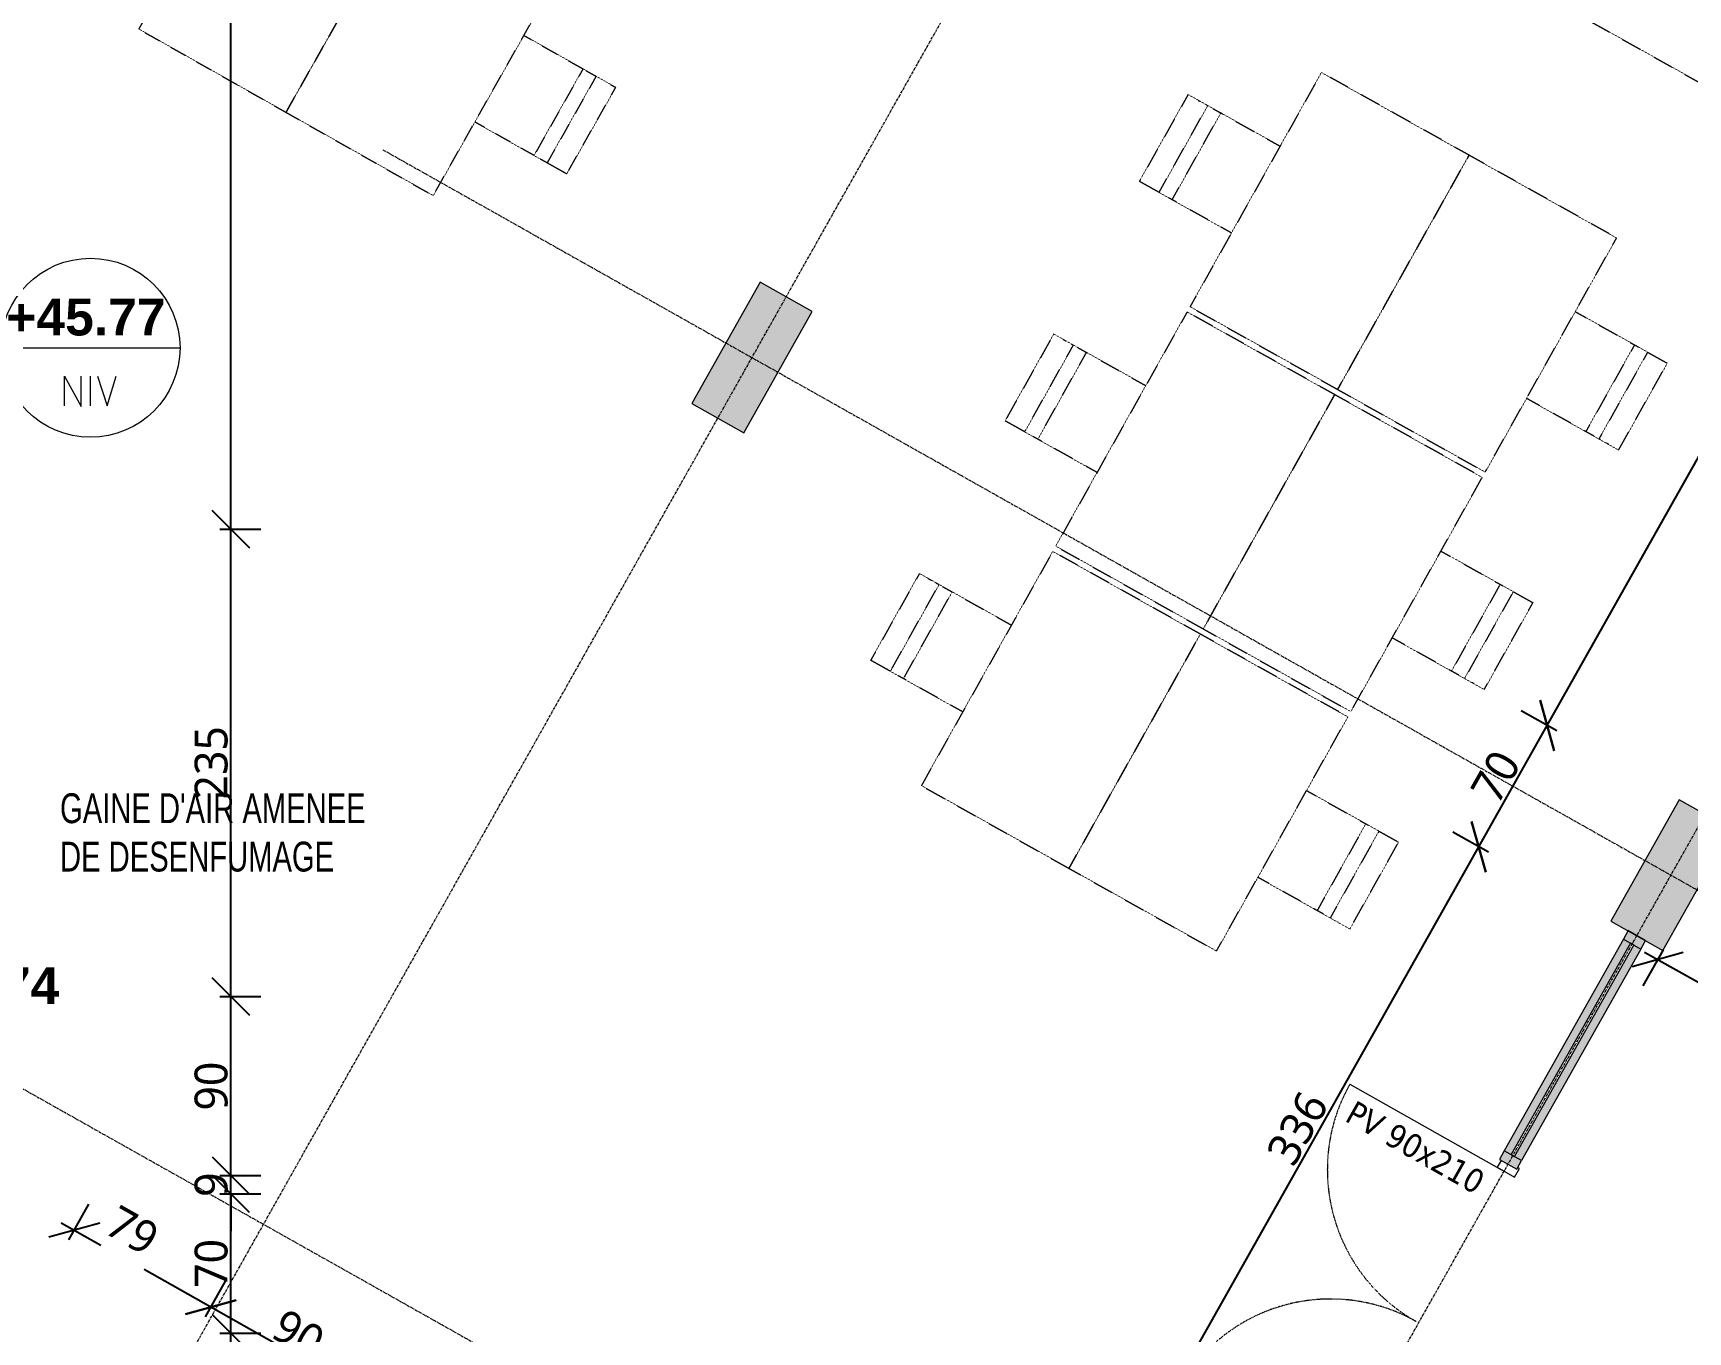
# Model space of a CAD drawing. Header units: millimetres. Extents: x 139864 to 546726, y 40253 to 3921401762.
# Drawn here: x 283531 to 291846, y 63879 to 70408 of the extents above; entities that cross this region are included whole.
import ezdxf

# ---------------------------------------------------------------- set-up
doc = ezdxf.new("R2010")
doc.units = ezdxf.units.MM
for name, pattern in [('Caché fin', [1.9, 1.1, -0.8]), ('Centre', [12.5, 2.5, -1.875, 6.25, -1.875]), ('Ligne de quadrillage', [22.225, 12.7, -3.175, 3.175, -3.175]), ('Tiret', [2.5, 1.25, -1.25]), ('Triple tiret', [21.25, 6.25, -1.875, 2.5, -1.875, 2.5, -1.875, 2.5, -1.875])]:
    doc.linetypes.add(name, pattern=pattern)
for name, color, linetype, lineweight in [('AS-20_AXES-ET-FILES', 12, 'Centre', 9), ('AS-22_MOYEN', 3, 'Continuous', 13), ('AS-23_FIN', 2, 'Continuous', 9), ('AS-24_TRES-FIN', 9, 'Continuous', 9), ('AS-25_PROJECTIONS', 12, 'Triple tiret', 9), ('AS-26_STRUCTURE-BETON', 6, 'Continuous', 13), ('AS-28_PORTES-FENETRES', 9, 'Continuous', 13), ('AS-30_COTE-1', 1, 'Continuous', 5), ('AS-31_TXT-1', 32, 'Continuous', 5), ('AS-40_MOBILIER', 9, 'Continuous', 9)]:
    doc.layers.add(name, color=color, linetype=linetype, lineweight=lineweight)
doc.styles.add('Arial_1', font='arial.ttf', dxfattribs={"width": 0.7, "height": 150})
doc.styles.add('Arial_B_4', font='arialbd.ttf', dxfattribs={"height": 185.714286})
doc.styles.add('Tahoma', font='tahoma.ttf', dxfattribs={"height": 120})
doc.styles.add('Trebuchet MS_2', font='trebuc.ttf', dxfattribs={"height": 165})
doc.dimstyles.new('Cotes_linéaires', dxfattribs={"dimscale": 304.8, "dimtxt": 170.1069, "dimasz": 0.615157, "dimexe": 0.492126, "dimexo": 0.0625, "dimgap": 0.049213, "dimtad": 1, "dimdec": 0, "dimlfac": 0.1, "dimzin": 0, "dimdsep": 46, "dimtxsty": 'Trebuchet MS_2', "dimblk1": 'OBLIQUE', "dimblk2": 'OBLIQUE', "dimsah": 1, "dimcen": 0.09, "dimdle": 0.246063, "dimazin": 0, "dimtfac": 1, "dimtdec": 4, "dimtix": 1, "dimtmove": 0, "dimatfit": 3, "dimfxl": 0, "dimtvp": 1, "dimtolj": 1, "dimtzin": 0, "dimarcsym": 0})
doc.dimstyles.new('Cotes_linéaires_1', dxfattribs={"dimscale": 304.8, "dimtxt": 170.1069, "dimasz": 0.615157, "dimexe": 0.492126, "dimexo": 0.0625, "dimgap": 0.049213, "dimtad": 1, "dimdec": 0, "dimlfac": 0.1, "dimzin": 0, "dimdsep": 46, "dimtxsty": 'Trebuchet MS_2', "dimblk1": 'OBLIQUE', "dimblk2": 'OBLIQUE', "dimsah": 1, "dimcen": 0.09, "dimdle": 0.246063, "dimazin": 0, "dimtfac": 1, "dimtdec": 4, "dimtix": 1, "dimtmove": 2, "dimatfit": 3, "dimfxl": 0, "dimtvp": 1, "dimtolj": 1, "dimtzin": 0, "dimarcsym": 0})

# ---------------------------------------------------------------- blocks, each defined once
blk = doc.blocks.new('Meneau rectangulaire - 100 x 25mm-10211878-12_ Niveau 12 -  BAT BUREAUX')
at = {"layer": 'AS-23_FIN'}
blk.add_hatch(color=256, dxfattribs=at).paths.add_polyline_path([(0, 50), (-50, 50), (-50, -50), (0, -50)], flags=0)
at = {"layer": 'AS-22_MOYEN'}
for p, q in [((0, 50), (-50, 50)), ((-50, 50), (-50, -50)), ((0, -50), (0, 50)), ((-50, -50), (0, -50))]:
    blk.add_line(p, q, dxfattribs=at)
blk = doc.blocks.new('Meneau rectangulaire - 100 x 25mm-4341086-12_ Niveau 12 -  BAT BUREAUX')
at = {"layer": 'AS-23_FIN'}
blk.add_hatch(color=256, dxfattribs=at).paths.add_polyline_path([(-50, 50), (0, 50), (0, -50), (-50, -50)], flags=0)
at = {"layer": 'AS-22_MOYEN'}
for p, q in [((-50, 50), (0, 50)), ((-50, -50), (-50, 50)), ((0, 50), (0, -50)), ((0, -50), (-50, -50))]:
    blk.add_line(p, q, dxfattribs=at)
blk = doc.blocks.new('Meneau rectangulaire - 100 x 25mm-10184536-12_ Niveau 12 -  BAT BUREAUX')
at = {"layer": 'AS-23_FIN'}
h = blk.add_hatch(color=256, dxfattribs=at)
h.paths.add_polyline_path([(546026.8, 64740.9), (546625.6, 65803.9), (546590.7, 65823.5), (545991.9, 64760.6), (546015.9, 64747.1)], flags=0)
h.paths.add_polyline_path([(545974.5, 64770.4), (546573.3, 65833.3), (546538.5, 65853), (545939.7, 64790)], flags=0)
for p, q in [((546538.5, 65853), (545939.7, 64790)), ((546625.6, 65803.9), (546026.8, 64740.9))]:
    blk.add_line(p, q, dxfattribs=at)
blk = doc.blocks.new('Double vitrage - Double vitrage-10180619-12_ Niveau 12 -  BAT BUREAUX')
at = {"layer": 'AS-23_FIN', "lineweight": 13}
for p, q in [((-875, 50), (-925, 50)), ((-875, -50), (-875, 50)), ((915, 50), (875, 50)), ((875, 50), (875, -50)), ((-925, -50), (-875, -50)), ((875, -50), (925, -50)), ((925, -50), (925, -40))]:
    blk.add_line(p, q, dxfattribs=at)
at = {"layer": 'AS-25_PROJECTIONS', "linetype": 'Tiret'}
for centre, start, end in [((-875, 25), 360, 90), ((875, 25), 90, 180)]:
    blk.add_arc(centre, 875, start, end, dxfattribs=at)
at = {"layer": 'AS-28_PORTES-FENETRES'}
for p, q in [((-875, 900), (-875, 25)), ((875, 900), (875, 25))]:
    blk.add_line(p, q, dxfattribs=at)
blk = doc.blocks.new('Table de cuisine - 135 x 85 x 75 cm - Verre-9855812-12_ Niveau 12 -  BAT BUREAUX')
at = {"layer": 'AS-40_MOBILIER', "color": 8, "linetype": 'Caché fin'}
for p, q in [((675, 425), (-675, 425)), ((-675, 425), (-675, -425)), ((675, -425), (675, 425)), ((-675, -425), (675, -425))]:
    blk.add_line(p, q, dxfattribs=at)
blk = doc.blocks.new('Upholstered_Dining_Chair_non-parametric_5394 - Upholstered chair-759850-12_ Niveau 12 -  BAT BUREAUX')
at = {"layer": 'AS-40_MOBILIER', "color": 8, "linetype": 'Caché fin'}
for p, q in [((459.5, 387.9), (-40.5, 387.9)), ((-40.5, 387.8), (-40.5, 387.9)), ((-40.5, 318.9), (-40.5, 387.8)), ((459.5, 387.9), (459.5, 387.8)), ((459.5, 387.8), (459.5, 318.9)), ((-40.5, 274.8), (-40.5, 318.9)), ((-40.5, 199.3), (-40.5, 274.8)), ((-40.5, 274.8), (459.5, 274.8)), ((459.5, 318.9), (459.5, 274.8)), ((459.5, 274.8), (459.5, 199.3)), ((-40.5, -140.2), (-40.5, 199.3)), ((-40.5, 199.3), (459.5, 199.3)), ((459.5, 199.3), (459.5, -140.2)), ((-40.5, -142.3), (-40.5, -140.2)), ((459.5, -140.2), (459.5, -142.3))]:
    blk.add_line(p, q, dxfattribs=at)
blk = doc.blocks.new('Table de cuisine - 135 x 85 x 75 cm - Verre-10171903-12_ Niveau 12 -  BAT BUREAUX')
at = {"layer": 'AS-40_MOBILIER', "color": 8, "linetype": 'Caché fin'}
for p, q in [((675, 425), (-675, 425)), ((-675, 425), (-675, -425)), ((675, -425), (675, 425)), ((-675, -425), (675, -425))]:
    blk.add_line(p, q, dxfattribs=at)
blk = doc.blocks.new('Upholstered_Dining_Chair_non-parametric_5394 - Upholstered chair-V24-12_ Niveau 12 -  BAT BUREAUX')
at = {"layer": 'AS-40_MOBILIER', "color": 8, "linetype": 'Caché fin'}
for p, q in [((-40.5, 140.2), (-40.5, 142.3)), ((-40.5, -199.3), (-40.5, 140.2)), ((459.5, 142.3), (459.5, 140.2)), ((459.5, 140.2), (459.5, -199.3)), ((-40.5, -274.8), (-40.5, -199.3)), ((459.5, -199.3), (-40.5, -199.3)), ((459.5, -199.3), (459.5, -274.8)), ((-40.5, -318.9), (-40.5, -274.8)), ((459.5, -274.8), (-40.5, -274.8)), ((-40.5, -387.8), (-40.5, -318.9)), ((459.5, -274.8), (459.5, -318.9)), ((459.5, -318.9), (459.5, -387.8)), ((-40.5, -387.9), (459.5, -387.9)), ((-40.5, -387.9), (-40.5, -387.8)), ((459.5, -387.8), (459.5, -387.9))]:
    blk.add_line(p, q, dxfattribs=at)
blk = doc.blocks.new('_Oblique')
at = {"color": 0, "linetype": 'ByBlock', "lineweight": -2}
blk.add_line((-0.5, -0.5), (0.5, 0.5), dxfattribs=at)
blk = doc.blocks.new('DIMBLOCK4-12_ Niveau 12 -  BAT BUREAUX')
at = {"layer": 'AS-30_COTE-1', "color": 0, "lineweight": -2, "transparency": 16777216}
for p, q in [((284396.4, 63955.4), (284497.6, 64134.8)), ((285273, 63525), (284358.6, 64041)), ((285180.2, 63513.2), (285281.4, 63692.5))]:
    blk.add_line(p, q, dxfattribs=at)
at = {"layer": 'Defpoints', "color": 0, "transparency": 16777216}
for p in [(284423.9, 64004.2), (284387, 63938.8), (285170.9, 63496.6)]:
    blk.add_point(p, dxfattribs=at)
at = {"layer": 'AS-30_COTE-1', "color": 0, "lineweight": -2, "transparency": 16777216, "xscale": 187.5, "yscale": 187.5, "zscale": 187.5}
for p, rotation in [((284423.9, 64004.2), 150.5674487815449), ((285207.7, 63561.9), 330.567448781545)]:
    blk.add_blockref('_Oblique', p, dxfattribs=dict(at, rotation=rotation))
at = {"layer": 'AS-30_COTE-1', "color": 0, "transparency": 16777216, "insert": (284864.6, 63869.4), "char_height": 165, "width": 290.623, "attachment_point": 5, "rotation": 330.56745, "style": 'Trebuchet MS_2'}
blk.add_mtext('\\A1;90', dxfattribs=at)
blk = doc.blocks.new('DIMBLOCK5-12_ Niveau 12 -  BAT BUREAUX')
at = {"layer": 'AS-30_COTE-1', "color": 0, "lineweight": -2, "transparency": 16777216}
for p, q in [((283710.6, 64342.4), (283811.8, 64521.8)), ((283672.7, 64428), (283871.5, 64315.8)), ((284489.2, 63967.3), (284088.2, 64193.5)), ((284396.4, 63955.4), (284497.6, 64134.8))]:
    blk.add_line(p, q, dxfattribs=at)
at = {"layer": 'Defpoints', "color": 0, "transparency": 16777216}
for p in [(283738.1, 64391.1), (283701.2, 64325.8), (284387, 63938.8)]:
    blk.add_point(p, dxfattribs=at)
at = {"layer": 'AS-30_COTE-1', "color": 0, "lineweight": -2, "transparency": 16777216, "xscale": 187.5, "yscale": 187.5, "zscale": 187.5}
for p, rotation in [((283738.1, 64391.1), 150.5674487815452), ((284423.9, 64004.2), 330.5674487815452)]:
    blk.add_blockref('_Oblique', p, dxfattribs=dict(at, rotation=rotation))
at = {"layer": 'AS-30_COTE-1', "color": 0, "transparency": 16777216, "insert": (283964.4, 64523), "char_height": 165, "width": 290.623, "attachment_point": 1, "rotation": 330.56745, "line_spacing_factor": 1.048425, "style": 'Trebuchet MS_2'}
blk.add_mtext('\\A1;79', dxfattribs=at)
blk = doc.blocks.new('DIMBLOCK28-12_ Niveau 12 -  BAT BUREAUX')
at = {"layer": 'AS-30_COTE-1', "color": 0, "lineweight": -2, "transparency": 16777216}
for p, q in [((271503.7, 64712.9), (271402.5, 64533.5)), ((271410.9, 64701), (289246.7, 54637.7)), ((289208.8, 54723.3), (289107.6, 54544))]:
    blk.add_line(p, q, dxfattribs=at)
at = {"layer": 'Defpoints', "color": 0, "transparency": 16777216}
for p in [(271513.1, 64729.5), (289218.2, 54739.9), (289181.3, 54674.6)]:
    blk.add_point(p, dxfattribs=at)
at = {"layer": 'AS-30_COTE-1', "color": 0, "lineweight": -2, "transparency": 16777216, "xscale": 187.5, "yscale": 187.5, "zscale": 187.5}
for p, rotation in [((271476.2, 64664.2), 150.5674487815452), ((289181.3, 54674.6), 330.5674487815452)]:
    blk.add_blockref('_Oblique', p, dxfattribs=dict(at, rotation=rotation))
at = {"layer": 'AS-30_COTE-1', "color": 0, "transparency": 16777216, "insert": (280377.4, 59755.6), "char_height": 165, "width": 581.247, "attachment_point": 5, "rotation": 330.56745, "style": 'Trebuchet MS_2'}
blk.add_mtext('\\A1;2033', dxfattribs=at)
blk = doc.blocks.new('DIMBLOCK60-12_ Niveau 12 -  BAT BUREAUX')
at = {"layer": 'AS-30_COTE-1', "color": 0, "lineweight": -2, "transparency": 16777216}
for p, q in [((289109.7, 63326.5), (290831.6, 66383)), ((290843.5, 66290.2), (290664.1, 66391.3)), ((289195.3, 63364.4), (289015.9, 63465.5))]:
    blk.add_line(p, q, dxfattribs=at)
at = {"layer": 'Defpoints', "color": 0, "transparency": 16777216}
for p in [(290794.8, 66317.7), (290860.1, 66280.8), (289211.9, 63355.1)]:
    blk.add_point(p, dxfattribs=at)
at = {"layer": 'AS-30_COTE-1', "color": 0, "lineweight": -2, "transparency": 16777216, "xscale": 187.5, "yscale": 187.5, "zscale": 187.5}
for p, rotation in [((290794.8, 66317.7), 60.60515023088664), ((289146.5, 63391.9), 240.6051502308866)]:
    blk.add_blockref('_Oblique', p, dxfattribs=dict(at, rotation=rotation))
at = {"layer": 'AS-30_COTE-1', "color": 0, "transparency": 16777216, "insert": (289884.2, 64903.5), "char_height": 165, "width": 435.935, "attachment_point": 5, "rotation": 60.60515, "style": 'Trebuchet MS_2'}
blk.add_mtext('\\A1;336', dxfattribs=at)
blk = doc.blocks.new('DIMBLOCK61-12_ Niveau 12 -  BAT BUREAUX')
at = {"layer": 'AS-30_COTE-1', "color": 0, "lineweight": -2, "transparency": 16777216}
for p, q in [((290758, 66252.3), (291175.2, 66992.9)), ((291187.1, 66900.1), (291007.7, 67001.2)), ((290843.5, 66290.2), (290664.1, 66391.3))]:
    blk.add_line(p, q, dxfattribs=at)
at = {"layer": 'Defpoints', "color": 0, "transparency": 16777216}
for p in [(291138.4, 66927.5), (291203.7, 66890.7), (290860.1, 66280.8)]:
    blk.add_point(p, dxfattribs=at)
at = {"layer": 'AS-30_COTE-1', "color": 0, "lineweight": -2, "transparency": 16777216, "xscale": 187.5, "yscale": 187.5, "zscale": 187.5}
for p, rotation in [((291138.4, 66927.5), 60.60515023088666), ((290794.8, 66317.7), 240.6051502308866)]:
    blk.add_blockref('_Oblique', p, dxfattribs=dict(at, rotation=rotation))
at = {"layer": 'AS-30_COTE-1', "color": 0, "transparency": 16777216, "insert": (290880.4, 66671.2), "char_height": 165, "width": 290.623, "attachment_point": 5, "rotation": 60.60515, "style": 'Trebuchet MS_2'}
blk.add_mtext('\\A1;70', dxfattribs=at)
blk = doc.blocks.new('DIMBLOCK62-12_ Niveau 12 -  BAT BUREAUX')
at = {"layer": 'AS-30_COTE-1', "color": 0, "lineweight": -2, "transparency": 16777216}
for p, q in [((291101.6, 66862.2), (293284.8, 70737.6)), ((293296.7, 70644.8), (293117.3, 70745.9)), ((291187.1, 66900.1), (291007.7, 67001.2))]:
    blk.add_line(p, q, dxfattribs=at)
at = {"layer": 'Defpoints', "color": 0, "transparency": 16777216}
for p in [(293248, 70672.2), (293313.3, 70635.4), (291203.7, 66890.7)]:
    blk.add_point(p, dxfattribs=at)
at = {"layer": 'AS-30_COTE-1', "color": 0, "lineweight": -2, "transparency": 16777216, "xscale": 187.5, "yscale": 187.5, "zscale": 187.5}
for p, rotation in [((293248, 70672.2), 60.60515023088664), ((291138.4, 66927.5), 240.6051502308866)]:
    blk.add_blockref('_Oblique', p, dxfattribs=dict(at, rotation=rotation))
at = {"layer": 'AS-30_COTE-1', "color": 0, "transparency": 16777216, "insert": (292107, 68848.5), "char_height": 165, "width": 435.935, "attachment_point": 5, "rotation": 60.60515, "style": 'Trebuchet MS_2'}
blk.add_mtext('\\A1;430', dxfattribs=at)
blk = doc.blocks.new('DIMBLOCK74-12_ Niveau 12 -  BAT BUREAUX')
at = {"layer": 'AS-30_COTE-1', "color": 0, "lineweight": -2, "transparency": 16777216}
for p, q in [((284525.2, 63798.8), (284525.2, 64648.8)), ((284469.3, 64573.8), (284675.2, 64573.8)), ((284469.3, 63873.8), (284675.2, 63873.8))]:
    blk.add_line(p, q, dxfattribs=at)
at = {"layer": 'Defpoints', "color": 0, "transparency": 16777216}
for p in [(284450.2, 64573.8), (284525.2, 64573.8), (284450.2, 63873.8)]:
    blk.add_point(p, dxfattribs=at)
at = {"layer": 'AS-30_COTE-1', "color": 0, "lineweight": -2, "transparency": 16777216, "xscale": 187.5, "yscale": 187.5, "zscale": 187.5}
for p, rotation in [((284525.2, 64573.8), 90), ((284525.2, 63873.8), 270)]:
    blk.add_blockref('_Oblique', p, dxfattribs=dict(at, rotation=rotation))
at = {"layer": 'AS-30_COTE-1', "color": 0, "transparency": 16777216, "insert": (284426.3, 64223.8), "char_height": 165, "width": 290.623, "attachment_point": 5, "rotation": 90, "style": 'Trebuchet MS_2'}
blk.add_mtext('\\A1;70', dxfattribs=at)
blk = doc.blocks.new('DIMBLOCK75-12_ Niveau 12 -  BAT BUREAUX')
at = {"layer": 'AS-30_COTE-1', "color": 0, "lineweight": -2, "transparency": 16777216}
for p, q in [((284525.2, 64664.9), (284525.2, 64852.4)), ((284469.3, 64664.9), (284675.2, 64664.9)), ((284525.2, 64573.8), (284525.2, 64664.9)), ((284469.3, 64573.8), (284675.2, 64573.8)), ((284525.2, 64573.8), (284525.2, 64386.3))]:
    blk.add_line(p, q, dxfattribs=at)
at = {"layer": 'Defpoints', "color": 0, "transparency": 16777216}
for p in [(284450.2, 64664.9), (284525.2, 64664.9), (284450.2, 64573.8)]:
    blk.add_point(p, dxfattribs=at)
at = {"layer": 'AS-30_COTE-1', "color": 0, "lineweight": -2, "transparency": 16777216, "xscale": 187.5, "yscale": 187.5, "zscale": 187.5}
for p, rotation in [((284525.2, 64664.9), 270), ((284525.2, 64573.8), 90)]:
    blk.add_blockref('_Oblique', p, dxfattribs=dict(at, rotation=rotation))
at = {"layer": 'AS-30_COTE-1', "color": 0, "transparency": 16777216, "insert": (284426, 64619.3), "char_height": 165, "width": 145.312, "attachment_point": 5, "rotation": 90, "style": 'Trebuchet MS_2'}
blk.add_mtext('\\A1;9', dxfattribs=at)
blk = doc.blocks.new('DIMBLOCK76-12_ Niveau 12 -  BAT BUREAUX')
at = {"layer": 'AS-30_COTE-1', "color": 0, "lineweight": -2, "transparency": 16777216}
for p, q in [((284525.2, 64589.9), (284525.2, 65639.9)), ((284469.3, 65564.9), (284675.2, 65564.9)), ((284469.3, 64664.9), (284675.2, 64664.9))]:
    blk.add_line(p, q, dxfattribs=at)
at = {"layer": 'Defpoints', "color": 0, "transparency": 16777216}
for p in [(284450.2, 65564.9), (284525.2, 65564.9), (284450.2, 64664.9)]:
    blk.add_point(p, dxfattribs=at)
at = {"layer": 'AS-30_COTE-1', "color": 0, "lineweight": -2, "transparency": 16777216, "xscale": 187.5, "yscale": 187.5, "zscale": 187.5}
for p, rotation in [((284525.2, 65564.9), 90), ((284525.2, 64664.9), 270)]:
    blk.add_blockref('_Oblique', p, dxfattribs=dict(at, rotation=rotation))
at = {"layer": 'AS-30_COTE-1', "color": 0, "transparency": 16777216, "insert": (284426, 65114.9), "char_height": 165, "width": 290.623, "attachment_point": 5, "rotation": 90, "style": 'Trebuchet MS_2'}
blk.add_mtext('\\A1;90', dxfattribs=at)
blk = doc.blocks.new('DIMBLOCK77-12_ Niveau 12 -  BAT BUREAUX')
at = {"layer": 'AS-30_COTE-1', "color": 0, "lineweight": -2, "transparency": 16777216}
for p, q in [((284525.2, 65489.9), (284525.2, 67989.9)), ((284469.3, 67914.9), (284675.2, 67914.9)), ((284469.3, 65564.9), (284675.2, 65564.9))]:
    blk.add_line(p, q, dxfattribs=at)
at = {"layer": 'Defpoints', "color": 0, "transparency": 16777216}
for p in [(284450.2, 67914.9), (284525.2, 67914.9), (284450.2, 65564.9)]:
    blk.add_point(p, dxfattribs=at)
at = {"layer": 'AS-30_COTE-1', "color": 0, "lineweight": -2, "transparency": 16777216, "xscale": 187.5, "yscale": 187.5, "zscale": 187.5}
for p, rotation in [((284525.2, 67914.9), 90), ((284525.2, 65564.9), 270)]:
    blk.add_blockref('_Oblique', p, dxfattribs=dict(at, rotation=rotation))
at = {"layer": 'AS-30_COTE-1', "color": 0, "transparency": 16777216, "insert": (284426.3, 66739.9), "char_height": 165, "width": 435.935, "attachment_point": 5, "rotation": 90, "style": 'Trebuchet MS_2'}
blk.add_mtext('\\A1;235', dxfattribs=at)
blk = doc.blocks.new('DIMBLOCK78-12_ Niveau 12 -  BAT BUREAUX')
at = {"layer": 'AS-30_COTE-1', "color": 0, "lineweight": -2, "transparency": 16777216}
for p, q in [((284525.2, 67839.9), (284525.2, 83326.7)), ((284469.3, 83251.7), (284675.2, 83251.7)), ((284469.3, 67914.9), (284675.2, 67914.9))]:
    blk.add_line(p, q, dxfattribs=at)
at = {"layer": 'Defpoints', "color": 0, "transparency": 16777216}
for p in [(284450.2, 83251.7), (284525.2, 83251.7), (284450.2, 67914.9)]:
    blk.add_point(p, dxfattribs=at)
at = {"layer": 'AS-30_COTE-1', "color": 0, "lineweight": -2, "transparency": 16777216, "xscale": 187.5, "yscale": 187.5, "zscale": 187.5}
for p, rotation in [((284525.2, 83251.7), 90), ((284525.2, 67914.9), 270)]:
    blk.add_blockref('_Oblique', p, dxfattribs=dict(at, rotation=rotation))
at = {"layer": 'AS-30_COTE-1', "color": 0, "transparency": 16777216, "insert": (284426.3, 75583.3), "char_height": 165, "width": 581.247, "attachment_point": 5, "rotation": 90, "style": 'Trebuchet MS_2'}
blk.add_mtext('\\A1;1534', dxfattribs=at)
blk = doc.blocks.new('DIMBLOCK121-12_ Niveau 12 -  BAT BUREAUX')
at = {"layer": 'AS-30_COTE-1', "color": 0, "lineweight": -2, "transparency": 16777216}
for p, q in [((291720.8, 65799.1), (291619.8, 65619.7)), ((296115, 63259.4), (291628, 65787.2)), ((296077.1, 63345), (295976.1, 63165.6))]:
    blk.add_line(p, q, dxfattribs=at)
at = {"layer": 'Defpoints', "color": 0, "transparency": 16777216}
for p in [(291730.2, 65815.7), (291693.4, 65750.4), (296086.5, 63361.6)]:
    blk.add_point(p, dxfattribs=at)
at = {"layer": 'AS-30_COTE-1', "color": 0, "lineweight": -2, "transparency": 16777216, "xscale": 187.5, "yscale": 187.5, "zscale": 187.5}
for p, rotation in [((291693.4, 65750.4), 150.605150230895), ((296049.7, 63296.2), 330.605150230895)]:
    blk.add_blockref('_Oblique', p, dxfattribs=dict(at, rotation=rotation))
at = {"layer": 'AS-30_COTE-1', "color": 0, "transparency": 16777216, "insert": (293920.1, 64609.5), "char_height": 165, "width": 435.935, "attachment_point": 5, "rotation": 330.60515, "style": 'Trebuchet MS_2'}
blk.add_mtext('\\A1;500', dxfattribs=at)
blk = doc.blocks.new('Cotes d_élévation - cote elevation NIV-3547710-12_ Niveau 12 -  BAT BUREAUX')
at = {"layer": 'AS-30_COTE-1'}
for p, q in [((-6, 0), (6, 0)), ((-1.74, -1.9), (-0.62, -3.94)), ((-1.74, -3.9), (-1.74, -1.9)), ((-0.62, -3.94), (-0.62, -1.9)), ((0, -3.9), (0, -1.9)), ((0.47, -1.9), (1.12, -3.9)), ((1.12, -3.9), (1.73, -1.9))]:
    blk.add_line(p, q, dxfattribs=at)
blk.add_circle((0, 0), 6, dxfattribs=at)

msp = doc.modelspace()

# ---------------------------------------------------------------- hatches: boundary and pattern name
at = {"layer": 'AS-24_TRES-FIN'}
for points in [[(287101.83018, 68398.10316), (287445.40799, 69007.98371), (287184.03061, 69155.23134), (286840.4528, 68545.35079), (286908.44601, 68507.04664)], [(291719.49723, 65796.72833), (292063.07504, 66406.60888), (291801.69766, 66553.85651), (291458.11985, 65943.97596)]]:
    msp.add_hatch(color=256, dxfattribs=at).paths.add_polyline_path(points, flags=0)

# ---------------------------------------------------------------- linework, layer by layer
at = {"layer": 'AS-20_AXES-ET-FILES', "linetype": 'Ligne de quadrillage', "lineweight": 5}
for p, q in [((282917.17833, 61275.58903), (298773.41536, 89421.79175)), ((287534.84538, 58674.2142), (303391.08241, 86820.41692)), ((285288.80929, 69821.19123), (308206.4992, 56910.45058)), ((282834.68209, 65464.90156), (305752.372, 52554.16091))]:
    msp.add_line(p, q, dxfattribs=at)
at = {"layer": 'AS-26_STRUCTURE-BETON', "lineweight": 9}
for p, q in [((287184.03061, 69155.23134), (286840.4528, 68545.35079)), ((287445.40799, 69007.98371), (287184.03061, 69155.23134)), ((287101.83018, 68398.10316), (287445.40799, 69007.98371)), ((286840.4528, 68545.35079), (287101.83018, 68398.10316)), ((291801.69766, 66553.85651), (291458.11985, 65943.97596)), ((292063.07504, 66406.60888), (291801.69766, 66553.85651)), ((291719.49723, 65796.72833), (292063.07504, 66406.60888)), ((291458.11985, 65943.97596), (291719.49723, 65796.72833))]:
    msp.add_line(p, q, dxfattribs=at)
at = {"layer": 'AS-26_STRUCTURE-BETON'}
for p, q in [((291556.47523, 65833.33154), (290957.6682, 64770.39687)), ((290975.09336, 64760.58036), (291573.90039, 65823.51504)), ((291573.90039, 65823.51504), (291556.47523, 65833.33154)), ((290957.6682, 64770.39687), (290975.09336, 64760.58036))]:
    msp.add_line(p, q, dxfattribs=at)

# ---------------------------------------------------------------- block references
at = {"layer": 'AS-23_FIN', "extrusion": (0, 0, -1), "rotation": 119.3948497690158}
msp.add_blockref('Meneau rectangulaire - 100 x 25mm-4341086-12_ Niveau 12 -  BAT BUREAUX', (-291589.72909, 65871.98619), dxfattribs=at)
at = {"layer": 'AS-23_FIN'}
msp.add_blockref('Meneau rectangulaire - 100 x 25mm-10184536-12_ Niveau 12 -  BAT BUREAUX', (-255016.84136, 0), dxfattribs=at)
at = {"layer": 'AS-23_FIN', "rotation": 240.6051502309841}
msp.add_blockref('Meneau rectangulaire - 100 x 25mm-10211878-12_ Niveau 12 -  BAT BUREAUX', (290941.8395, 64721.92571), dxfattribs=at)
at = {"layer": 'AS-28_PORTES-FENETRES', "rotation": 60.60515023098285}
msp.add_blockref('Double vitrage - Double vitrage-10180619-12_ Niveau 12 -  BAT BUREAUX', (290501.44681, 63919.81645), dxfattribs=at)
at = {"layer": 'AS-30_COTE-1', "xscale": 74.99999999999996, "yscale": 74.99999999999996, "zscale": 74.99999999999996}
msp.add_blockref('Cotes d_élévation - cote elevation NIV-3547710-12_ Niveau 12 -  BAT BUREAUX', (283819.18732, 68826.01123), dxfattribs=at)
at = {"layer": 'AS-40_MOBILIER', "color": 8, "linetype": 'Caché fin'}
for name, p, rotation in [('Table de cuisine - 135 x 85 x 75 cm - Verre-9855812-12_ Niveau 12 -  BAT BUREAUX', (291885.68356, 70943.16076), 240.7155238196661), ('Table de cuisine - 135 x 85 x 75 cm - Verre-10171903-12_ Niveau 12 -  BAT BUREAUX', (284764.08764, 70806.32075), 240.4947766423026), ('Table de cuisine - 135 x 85 x 75 cm - Verre-9855812-12_ Niveau 12 -  BAT BUREAUX', (285503.85182, 70387.69328), 240.4947766423006), ('Upholstered_Dining_Chair_non-parametric_5394 - Upholstered chair-759850-12_ Niveau 12 -  BAT BUREAUX', (286100.78053, 70290.67148), 240.4947766423006), ('Table de cuisine - 135 x 85 x 75 cm - Verre-10171903-12_ Niveau 12 -  BAT BUREAUX', (290045.15512, 69413.25194), 240.715523819668), ('Upholstered_Dining_Chair_non-parametric_5394 - Upholstered chair-V24-12_ Niveau 12 -  BAT BUREAUX', (289652.8582, 69873.51299), 240.715523819668), ('Table de cuisine - 135 x 85 x 75 cm - Verre-9855812-12_ Niveau 12 -  BAT BUREAUX', (290786.52668, 68997.47771), 240.7155238196661), ('Table de cuisine - 135 x 85 x 75 cm - Verre-10171903-12_ Niveau 12 -  BAT BUREAUX', (289370.13343, 68209.61341), 240.715523819668), ('Upholstered_Dining_Chair_non-parametric_5394 - Upholstered chair-759850-12_ Niveau 12 -  BAT BUREAUX', (291383.82476, 68902.75645), 240.7155238196661), ('Upholstered_Dining_Chair_non-parametric_5394 - Upholstered chair-V24-12_ Niveau 12 -  BAT BUREAUX', (288977.83651, 68669.87446), 240.715523819668), ('Table de cuisine - 135 x 85 x 75 cm - Verre-9855812-12_ Niveau 12 -  BAT BUREAUX', (290111.50499, 67793.83918), 240.7155238196661), ('Table de cuisine - 135 x 85 x 75 cm - Verre-10171903-12_ Niveau 12 -  BAT BUREAUX', (288695.11174, 67005.97488), 240.715523819668), ('Upholstered_Dining_Chair_non-parametric_5394 - Upholstered chair-759850-12_ Niveau 12 -  BAT BUREAUX', (290708.80307, 67699.11792), 240.7155238196661), ('Upholstered_Dining_Chair_non-parametric_5394 - Upholstered chair-V24-12_ Niveau 12 -  BAT BUREAUX', (288302.81482, 67466.23593), 240.715523819668), ('Table de cuisine - 135 x 85 x 75 cm - Verre-9855812-12_ Niveau 12 -  BAT BUREAUX', (289436.4833, 66590.20065), 240.7155238196661), ('Upholstered_Dining_Chair_non-parametric_5394 - Upholstered chair-759850-12_ Niveau 12 -  BAT BUREAUX', (290033.78138, 66495.47939), 240.7155238196661)]:
    msp.add_blockref(name, p, dxfattribs=dict(at, rotation=rotation))

# ---------------------------------------------------------------- texts
at = {"layer": 'AS-30_COTE-1', "char_height": 185.714286, "width": 929.9730077, "attachment_point": 1, "line_spacing_factor": 0.941778, "style": 'Arial_B_4'}
for s, insert in [('+45.77', (283395.97024, 69073.65117)), ('+45.74', (282861.46549, 65712.5415))]:
    msp.add_mtext(s, dxfattribs=dict(at, insert=insert))
at = {"layer": 'AS-31_TXT-1', "color": 154, "char_height": 150, "attachment_point": 1, "style": 'Arial_1'}
for s, insert, width in [("GAINE D'AIR AMENEE ", (283666.24099, 66586.66743), 1948.7018906), ('DE DESENFUMAGE', (283666.24099, 66343.58149), 1700.3791875)]:
    msp.add_mtext(s, dxfattribs=dict(at, insert=insert, width=width))
at = {"layer": 'AS-31_TXT-1', "color": 7, "insert": (290175.0249, 65047.09803), "char_height": 120, "width": 980.0629687, "attachment_point": 1, "rotation": 330.501932412, "style": 'Tahoma'}
msp.add_mtext('PV 90x210', dxfattribs=at)

# ---------------------------------------------------------------- dimensions: what is measured, and where the dimension line sits
at = {"layer": 'AS-30_COTE-1'}
for base, p1, p2, angle, override, picture, middle in [((284525.20411, 83251.74097), (284450.20411, 67914.90886), (284450.20411, 83251.74097), 90, {"dimpost": '<>', "dimfxl": 15336.83211}, 'DIMBLOCK78-12_ Niveau 12 -  BAT BUREAUX', (284426.25967, 75583.32491)), ((293247.95915, 70672.24205), (291203.7171, 66890.73043), (293313.30349, 70635.43014), 60.605150231, {"dimpost": '<>', "dimfxl": 4298.038006}, 'DIMBLOCK62-12_ Niveau 12 -  BAT BUREAUX', (292106.95982, 68848.45664)), ((284525.20411, 67914.90886), (284450.20411, 65564.90886), (284450.20411, 67914.90886), 90, {"dimpost": '<>', "dimfxl": 2350}, 'DIMBLOCK77-12_ Niveau 12 -  BAT BUREAUX', (284426.25967, 66739.90886)), ((291138.37275, 66927.54233), (290860.13929, 66280.84987), (291203.7171, 66890.73043), 60.605150231, {"dimpost": '<>', "dimfxl": 700}, 'DIMBLOCK61-12_ Niveau 12 -  BAT BUREAUX', (290880.37772, 66671.16651)), ((290794.79495, 66317.66178), (289211.88636, 63355.05726), (290860.13929, 66280.84987), 60.605150231, {"dimpost": '<>', "dimfxl": 3358.124499}, 'DIMBLOCK60-12_ Niveau 12 -  BAT BUREAUX', (289884.22033, 64903.46627)), ((291693.38442, 65750.37582), (296086.486, 63361.59296), (291730.19633, 65815.72016), 330.605150231, {"dimpost": '<>', "dimfxl": 5000}, 'DIMBLOCK121-12_ Niveau 12 -  BAT BUREAUX', (293920.09371, 64609.51835)), ((284525.20411, 65564.90886), (284450.20411, 64664.90886), (284450.20411, 65564.90886), 90, {"dimpost": '<>', "dimfxl": 900}, 'DIMBLOCK76-12_ Niveau 12 -  BAT BUREAUX', (284425.98189, 65114.90886)), ((284525.20411, 64664.90886), (284450.20411, 64573.75936), (284450.20411, 64664.90886), 90, {"dimpost": '<>', "dimfxl": 91.149494}, 'DIMBLOCK75-12_ Niveau 12 -  BAT BUREAUX', (284425.98189, 64619.33411)), ((289181.33606, 54674.59801), (271513.0739, 64729.4955), (289218.19096, 54739.91812), 330.567448782, {"dimpost": '<>', "dimfxl": 20328.866826}, 'DIMBLOCK28-12_ Niveau 12 -  BAT BUREAUX', (280377.3987, 59755.56086)), ((284525.20411, 64573.75936), (284450.20411, 63873.75936), (284450.20411, 64573.75936), 90, {"dimpost": '<>', "dimfxl": 700}, 'DIMBLOCK74-12_ Niveau 12 -  BAT BUREAUX', (284426.25967, 64223.75936)), ((284423.88773, 64004.1523), (285170.87413, 63496.57342), (284387.03283, 63938.83219), 330.567448782, {"dimpost": '<>', "dimfxl": 900}, 'DIMBLOCK4-12_ Niveau 12 -  BAT BUREAUX', (284864.56604, 63869.439))]:
    dim = msp.add_linear_dim(base=base, p1=p1, p2=p2, angle=angle, dimstyle='Cotes_linéaires', override=override, dxfattribs=at)
    dim.commit()
    dim.dimension.update_dxf_attribs({"geometry": picture, "text_midpoint": middle})
dim = msp.add_linear_dim(base=(283738.05258, 64391.11406), p1=(284387.03283, 63938.83219), p2=(283701.19768, 64325.79395), angle=330.567448782, dimstyle='Cotes_linéaires_1', override={"dimpost": '<>', "dimfxl": 787.47016}, dxfattribs=at)
dim.commit()
dim.dimension.update_dxf_attribs({"geometry": 'DIMBLOCK5-12_ Niveau 12 -  BAT BUREAUX', "text_midpoint": (284036.94338, 64355.81423), "dimtype": 160, "text_rotation": 330.567448781})

doc.saveas('drawing.dxf')
